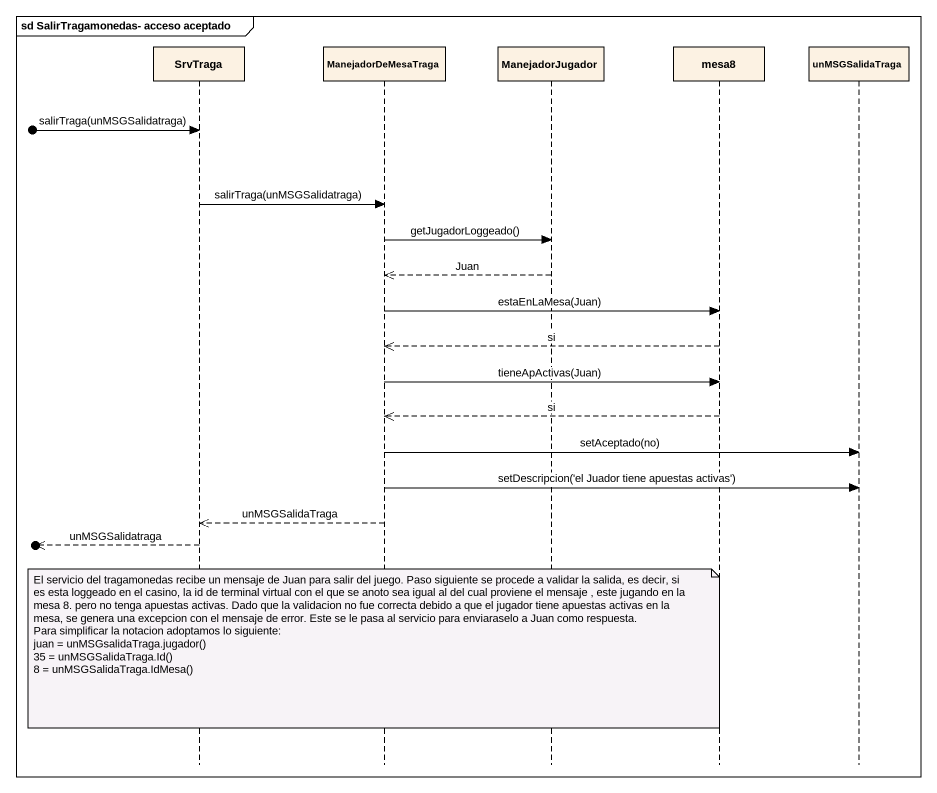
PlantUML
@startuml
mainframe sd SalirTragamonedas- acceso aceptado
hide footbox
participant SrvTraga
participant ManejadorDeMesaTraga
participant ManejadorJugador
participant mesa8
participant unMSGSalidaTraga

[o-> SrvTraga : salirTraga(unMSGSalidatraga)
SrvTraga -> ManejadorDeMesaTraga : salirTraga(unMSGSalidatraga)
ManejadorDeMesaTraga -> ManejadorJugador : getJugadorLoggeado()
ManejadorJugador -->> ManejadorDeMesaTraga : Juan
ManejadorDeMesaTraga -> mesa8 : estaEnLaMesa(Juan)
mesa8 -->> ManejadorDeMesaTraga : si
ManejadorDeMesaTraga -> mesa8 : tieneApActivas(Juan)
mesa8 -->> ManejadorDeMesaTraga : si
ManejadorDeMesaTraga -> unMSGSalidaTraga : setAceptado(no)
ManejadorDeMesaTraga -> unMSGSalidaTraga : setDescripcion('el Juador tiene apuestas activas')
ManejadorDeMesaTraga -->> SrvTraga : unMSGSalidaTraga
[o<<-- SrvTraga : unMSGSalidatraga
note over ManejadorDeMesaTraga
  El servicio del tragamonedas recibe un mensaje de Juan para salir del juego. Paso siguiente se procede a validar la salida, es decir, si es esta loggeado en el casino, la id de terminal virtual con el que se anoto sea igual al del cual proviene el mensaje , este jugando en la mesa 8. pero no tenga apuestas activas. Dado que la validacion no fue correcta debido a que el jugador tiene apuestas activas en la mesa, se genera una excepcion con el mensaje de error. Este se le pasa al servicio para enviaraselo a Juan como respuesta.
  Para simplificar la notacion adoptamos lo siguiente:
  juan = unMSGsalidaTraga.jugador()
  35 = unMSGSalidaTraga.Id()
  8 = unMSGSalidaTraga.IdMesa()
end note
@enduml
